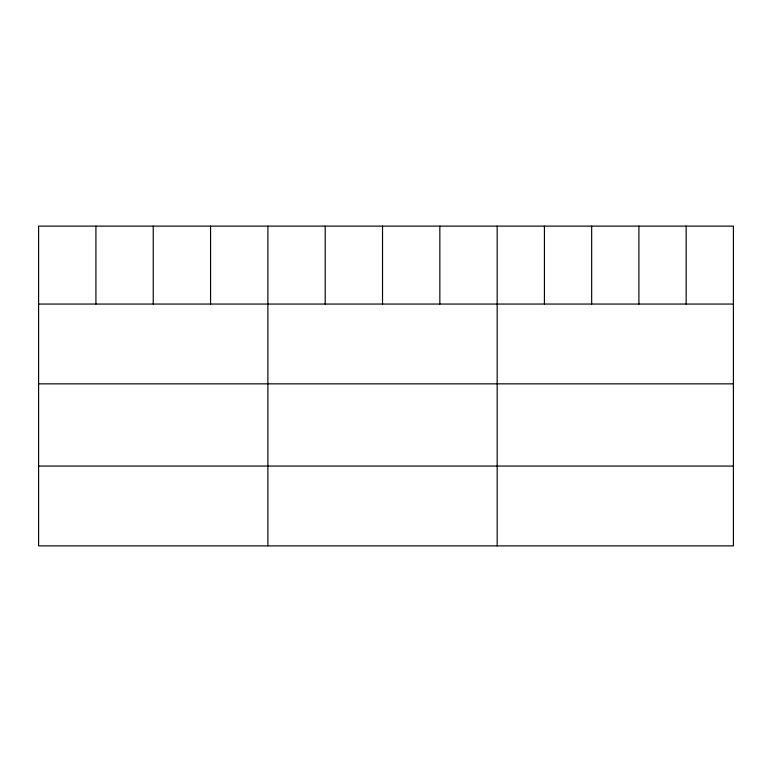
<?xml version="1.0" encoding="UTF-8"?>
<svg xmlns="http://www.w3.org/2000/svg" width="772" height="772" viewBox="0 0 772 772"><rect width="100%" height="100%" fill="white"/><g stroke="black" fill="none" stroke-linecap="round" stroke-linejoin="round"><path stroke-width="1.16" d="M733.4 304.052L733.4 545.872L38.6 545.872L38.6 226.128L733.4 226.128L733.4 304.052L38.6 304.052M38.6 383.848L733.4 383.848M38.6 466.066L733.4 466.066M686.154 226.128L686.154 304.052M638.907 226.128L638.907 304.052M591.661 226.128L591.661 304.052M544.414 226.128L544.414 304.052M497.168 226.128L497.168 545.872M439.847 226.128L439.847 304.052M382.526 226.128L382.526 304.052M325.205 226.128L325.205 304.052M267.884 226.128L267.884 545.872M210.563 226.128L210.563 304.052M153.242 226.128L153.242 304.052M95.921 226.128L95.921 304.052"/></g></svg>
